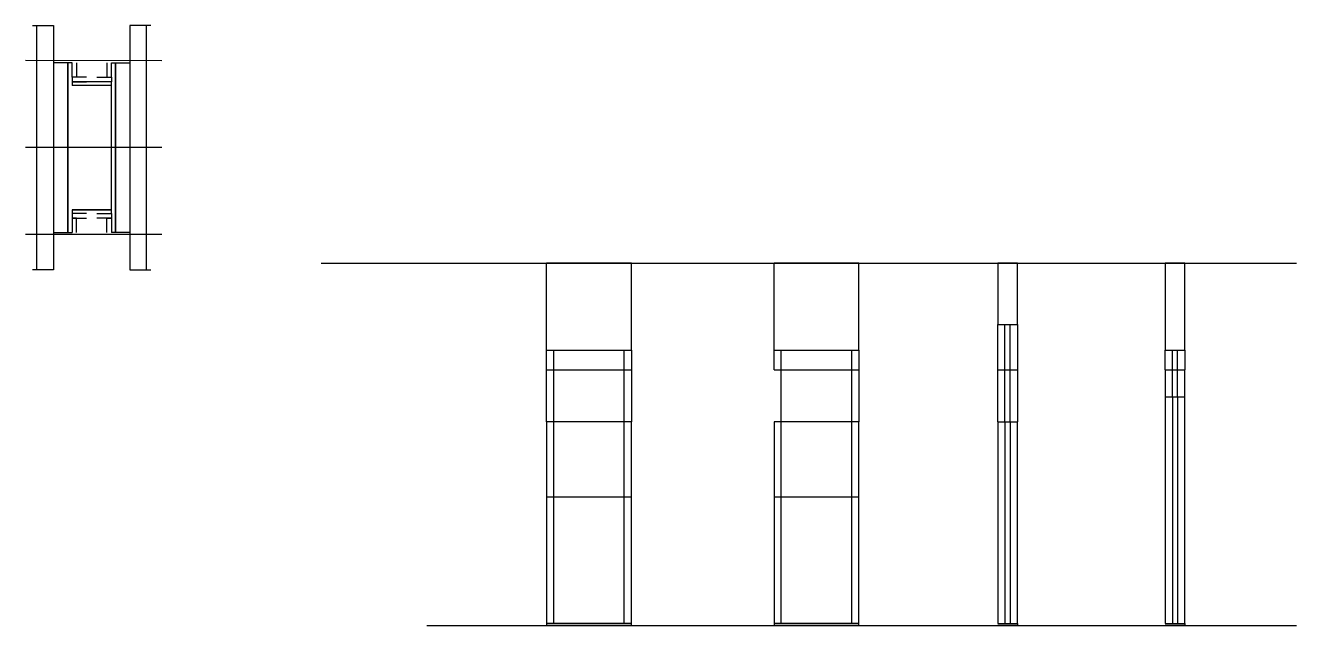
# Model space of a CAD drawing. Header units: metres. Extents: x 4564 to 5792, y 13542 to 14122.
import ezdxf

# ---------------------------------------------------------------- set-up
doc = ezdxf.new("R2010")
doc.units = ezdxf.units.M
for name, color, linetype in [('CHAPA', 7, 'Continuous'), ('COTA', 7, 'Continuous'), ('Hachura', 7, 'Continuous'), ('Madeira', 7, 'Continuous'), ('Nível', 7, 'Continuous'), ('Painéis', 7, 'Continuous'), ('Perfil Metálico', 7, 'Continuous'), ('SARR_2.2x7', 7, 'Continuous'), ('SARRAFO', 7, 'Continuous')]:
    doc.layers.add(name, color=color, linetype=linetype)

msp = doc.modelspace()

# ---------------------------------------------------------------- linework, layer by layer
at = {"layer": 'CHAPA', "color": 7, "lineweight": 25}
for points in [[(4609, 14086.1), (4605, 14086.1), (4605, 13922.1), (4609, 13922.1)], [(4609, 14086.1), (4605, 14086.1), (4605, 13922.1), (4609, 13922.1)], [(4647, 14086.1), (4651, 14086.1), (4651, 13922.1), (4647, 13922.1)], [(4647, 14086.1), (4651, 14086.1), (4651, 13922.1), (4647, 13922.1)], [(4647, 14064.1), (4647, 14067.7), (4609, 14067.7), (4609, 14064.1)], [(4647, 14064.1), (4647, 14067.7), (4609, 14067.7), (4609, 14064.1)], [(4647, 13940.5), (4647, 13944.1), (4609, 13944.1), (4609, 13940.5)], [(4647, 13940.5), (4647, 13944.1), (4609, 13944.1), (4609, 13940.5)]]:
    msp.add_lwpolyline(points, dxfattribs=at)
at = {"layer": 'COTA', "color": 7, "lineweight": 25}
for p, q in [((5149.3, 13892.4), (5067.3, 13892.4)), ((5067.3, 13808.4), (5067.3, 13892.4)), ((5149.3, 13808.4), (5149.3, 13892.4)), ((5369, 13892.4), (5287, 13892.4)), ((5287, 13808.4), (5287, 13892.4)), ((5369, 13808.4), (5369, 13892.4))]:
    msp.add_line(p, q, dxfattribs=at)
for points in [[(5522, 13833.4), (5522, 13892.4), (5503, 13892.4), (5503, 13833.4)], [(5683.8, 13808.4), (5683.8, 13892.4), (5664.8, 13892.4), (5664.8, 13808.4)]]:
    msp.add_lwpolyline(points, dxfattribs=at)
at = {"layer": 'Hachura', "color": 7, "lineweight": 25}
for p, q in [((4695.8, 14088.1), (4564, 14088.2)), ((4695.8, 14004.1), (4564, 14004.2)), ((4695.8, 13920.1), (4564, 13920.1))]:
    msp.add_line(p, q, dxfattribs=at)
at = {"layer": 'Madeira', "color": 7, "lineweight": 25}
for points in [[(4591, 13922.1), (4605, 13922.1), (4605, 14086.1), (4591, 14086.1)], [(4665, 13922.1), (4651, 13922.1), (4651, 14086.1), (4665, 14086.1)]]:
    msp.add_lwpolyline(points, dxfattribs=at)
at = {"layer": 'Nível', "color": 7, "lineweight": 25}
for p, q in [((4849.7, 13892.4), (5791.7, 13892.4)), ((4951.8, 13542.4), (5791.7, 13542.4))]:
    msp.add_line(p, q, dxfattribs=at)
at = {"layer": 'Painéis', "color": 7, "lineweight": 25}
for p, q in [((5503, 13789.4), (5503, 13833.4)), ((5503, 13833.4), (5522, 13833.4)), ((5522, 13833.4), (5522, 13789.4)), ((5067.3, 13789.4), (5067.3, 13808.4)), ((5067.3, 13808.4), (5149.3, 13808.4)), ((5149.3, 13808.4), (5149.3, 13789.4)), ((5287, 13789.4), (5287, 13808.4)), ((5287, 13808.4), (5369, 13808.4)), ((5369, 13808.4), (5369, 13789.4)), ((5664.8, 13789.4), (5664.8, 13808.4)), ((5664.8, 13808.4), (5683.8, 13808.4)), ((5683.8, 13808.4), (5683.8, 13789.4)), ((5067.3, 13739.4), (5067.3, 13789.4)), ((5067.3, 13789.4), (5149.3, 13789.4)), ((5149.3, 13789.4), (5149.3, 13739.4)), ((5503, 13739.4), (5503, 13789.4)), ((5503, 13789.4), (5522, 13789.4)), ((5522, 13789.4), (5522, 13739.4)), ((5664.8, 13789.4), (5664.8, 13544.4)), ((5664.8, 13789.4), (5683.8, 13789.4)), ((5683.8, 13544.4), (5683.8, 13789.4)), ((5664.8, 13763.4), (5683.8, 13763.4)), ((5067.3, 13739.4), (5067.3, 13542.4)), ((5149.3, 13739.4), (5067.3, 13739.4)), ((5149.3, 13542.4), (5149.3, 13739.4)), ((5287, 13739.4), (5287, 13542.4)), ((5369, 13739.4), (5287, 13739.4)), ((5369, 13542.4), (5369, 13739.4)), ((5503, 13739.4), (5503, 13544.4)), ((5503, 13739.4), (5522, 13739.4)), ((5522, 13544.4), (5522, 13739.4)), ((5149.3, 13666.4), (5067.3, 13666.4)), ((5369, 13666.4), (5287, 13666.4)), ((5067.3, 13544.4), (5149.3, 13544.4)), ((5287, 13544.4), (5369, 13544.4)), ((5503, 13544.4), (5522, 13544.4)), ((5664.8, 13544.4), (5683.8, 13544.4))]:
    msp.add_line(p, q, dxfattribs=at)
for points in [[(4609, 13944.1), (4647, 13944.1), (4647, 14064.1), (4609, 14064.1)], [(5287, 13789.4), (5369, 13789.4), (5369, 13739.4), (5287, 13739.4)], [(5149.3, 13544.4), (5067.3, 13544.4), (5067.3, 13542.4), (5149.3, 13542.4)], [(5369, 13544.4), (5287, 13544.4), (5287, 13542.4), (5369, 13542.4)], [(5503, 13544.4), (5522, 13544.4), (5522, 13542.4), (5503, 13542.4)], [(5664.8, 13544.4), (5683.8, 13544.4), (5683.8, 13542.4), (5664.8, 13542.4)]]:
    msp.add_lwpolyline(points, dxfattribs=at)
at = {"layer": 'Perfil Metálico', "color": 7, "lineweight": 25}
for points in [[(4571, 14122.1), (4591, 14122.1), (4591, 13886.1), (4571, 13886.1)], [(4587, 13886.1), (4575, 13886.1), (4575, 14122.1), (4587, 14122.1)], [(4685, 14122.1), (4665, 14122.1), (4665, 13886.1), (4685, 13886.1)], [(4669, 13886.1), (4681, 13886.1), (4681, 14122.1), (4669, 14122.1)]]:
    msp.add_lwpolyline(points, dxfattribs=at)
at = {"layer": 'SARR_2.2x7', "color": 7, "lineweight": 25}
for p, q in [((5510, 13789.4), (5510, 13833.4)), ((5515, 13789.4), (5515, 13833.4)), ((5074.3, 13789.4), (5074.3, 13808.4)), ((5142.3, 13789.4), (5142.3, 13808.4)), ((5294, 13789.4), (5294, 13808.4)), ((5362, 13789.4), (5362, 13808.4)), ((5671.8, 13789.4), (5671.8, 13808.4)), ((5676.8, 13789.4), (5676.8, 13808.4)), ((5074.3, 13739.4), (5074.3, 13789.4)), ((5142.3, 13739.4), (5142.3, 13789.4)), ((5294, 13739.4), (5294, 13789.4)), ((5362, 13739.4), (5362, 13789.4)), ((5510, 13739.4), (5510, 13789.4)), ((5515, 13739.4), (5515, 13789.4)), ((5671.8, 13763.4), (5671.8, 13789.4)), ((5676.8, 13763.4), (5676.8, 13789.4)), ((5671.8, 13763.4), (5671.8, 13544.4)), ((5676.8, 13763.4), (5676.8, 13544.4)), ((5074.3, 13666.4), (5074.3, 13739.4)), ((5142.3, 13666.4), (5142.3, 13739.4)), ((5294, 13666.4), (5294, 13739.4)), ((5362, 13666.4), (5362, 13739.4)), ((5510, 13739.4), (5510, 13544.4)), ((5515, 13739.4), (5515, 13544.4)), ((5074.3, 13544.4), (5074.3, 13666.4)), ((5142.3, 13544.4), (5142.3, 13666.4)), ((5294, 13544.4), (5294, 13666.4)), ((5362, 13544.4), (5362, 13666.4)), ((5074.3, 13544.4), (5074.3, 13544.4)), ((5142.3, 13544.4), (5142.3, 13544.4)), ((5294, 13544.4), (5294, 13544.4)), ((5362, 13544.4), (5362, 13544.4))]:
    msp.add_line(p, q, dxfattribs=at)
at = {"layer": 'SARRAFO', "color": 7, "lineweight": 25}
for points in [[(4613.4, 14086.1), (4613.4, 14072.1), (4609, 14072.1), (4609, 14086.1)], [(4642.6, 14086.1), (4642.6, 14072.1), (4647, 14072.1), (4647, 14086.1)], [(4623, 14072.1), (4609, 14072.1), (4609, 14067.7), (4623, 14067.7)], [(4633, 14072.1), (4647, 14072.1), (4647, 14067.7), (4633, 14067.7)], [(4623, 13940.5), (4609, 13940.5), (4609, 13936.1), (4623, 13936.1)], [(4613.4, 13922.1), (4613.4, 13936.1), (4609, 13936.1), (4609, 13922.1)], [(4633, 13940.5), (4647, 13940.5), (4647, 13936.1), (4633, 13936.1)], [(4642.6, 13922.1), (4642.6, 13936.1), (4647, 13936.1), (4647, 13922.1)]]:
    msp.add_lwpolyline(points, dxfattribs=at)

doc.saveas('drawing.dxf')
